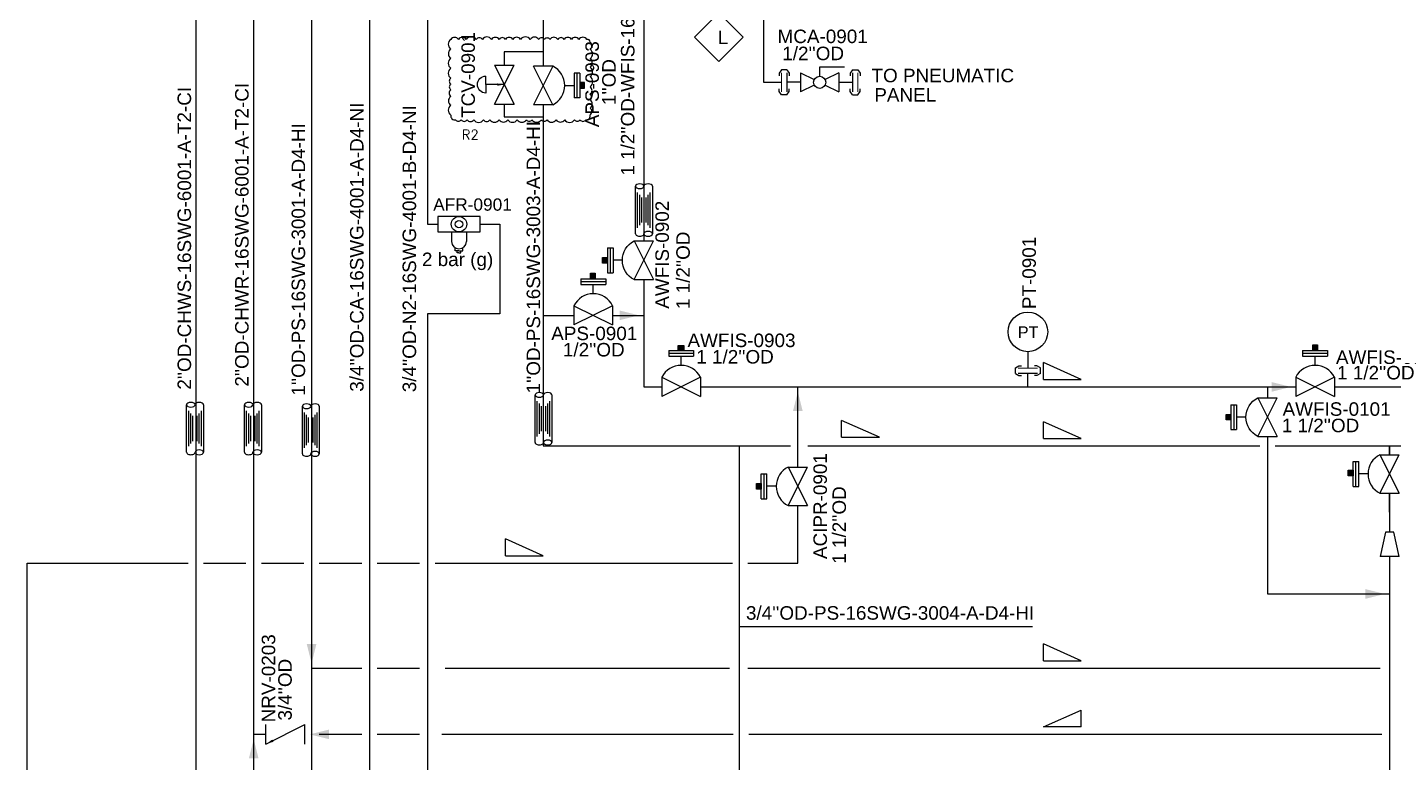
# Model space of a CAD drawing. Header units: millimetres. Extents: x -6754 to 5895, y -4820 to 1016.
# Drawn here: x -3769 to -3415, y -1278.4 to -1087.8 of the extents above; entities that cross this region are included whole.
import ezdxf
from ezdxf.enums import TextEntityAlignment as Align

# ---------------------------------------------------------------- set-up
doc = ezdxf.new("R2010")
doc.units = ezdxf.units.MM
doc.layers.get('0').update_dxf_attribs({"linetype": 'CONTINUOUS'})
for name, color, linetype in [('E---INDID-TEXT-25-35', 2, 'CONTINUOUS'), ('P---PEQID------', 7, 'CONTINUOUS'), ('P---PLINB-32002', 7, 'CONTINUOUS'), ('P---PLINB-32004', 7, 'CONTINUOUS'), ('P---PLINB-62002', 7, 'CONTINUOUS'), ('P---PLINB-62028', 7, 'CONTINUOUS'), ('P---PLINB-CA005', 7, 'CONTINUOUS'), ('P---PLINB-CA006', 7, 'CONTINUOUS'), ('P---PLINB-CHWR006', 7, 'CONTINUOUS'), ('P---PLINB-CHWR020', 7, 'CONTINUOUS'), ('P---PLINB-CHWS021', 7, 'CONTINUOUS'), ('P---PLINB-N2002', 7, 'CONTINUOUS'), ('P---PLINB-PS003', 7, 'CONTINUOUS'), ('P---PLINB-PS019', 7, 'CONTINUOUS'), ('P---PLINB-PS02', 7, 'CONTINUOUS'), ('P---PLINB-PS052', 7, 'CONTINUOUS'), ('P---PLINB-PS091', 7, 'CONTINUOUS'), ('P---PLINB-WFIS002', 7, 'CONTINUOUS'), ('P---PLINB-WFIS004', 7, 'CONTINUOUS'), ('P---PLINB-WFIS025', 7, 'CONTINUOUS'), ('P---PLIND-TEXT-25-35', 2, 'CONTINUOUS'), ('P---PREDD-TEXT-18-25', 3, 'CONTINUOUS'), ('P---PVL3D-TEXT-25-35', 2, 'CONTINUOUS'), ('P---PVLSD-TEXT-18-25', 3, 'CONTINUOUS'), ('P---PVLSD-TEXT-25-35', 2, 'CONTINUOUS'), ('P---TANKB-V01', 7, 'CONTINUOUS'), ('P---TANKB-V05', 7, 'CONTINUOUS'), ('P---TANKB-V09', 7, 'CONTINUOUS'), ('VALVE', 6, 'CONTINUOUS')]:
    doc.layers.add(name, color=color, linetype=linetype)
doc.styles.add('ROMANT', font='romant.shx')
doc.styles.get("Standard").update_dxf_attribs({"font": 'arial.ttf'})
doc.dimstyles.get("Standard").update_dxf_attribs({"dimtxt": 2.5, "dimasz": 2.5, "dimexe": 1.25, "dimexo": 0.625, "dimtad": 1, "dimdec": 4, "dimdsep": 46, "dimlunit": 6, "dimtxsty": 'STANDARD', "dimcen": 2.5, "dimadec": 0, "dimazin": 0, "dimtfac": 1, "dimtdec": 4, "dimtmove": 0, "dimatfit": 3, "dimfxl": 1, "dimtolj": 1, "dimtzin": 0, "dimarcsym": 0})

# ---------------------------------------------------------------- blocks, each defined once
blk = doc.blocks.new('KLIHTUKUJHJ')
at = {"color": 6}
for p, q in [((13254.67, 592.87), (13254.67, 588.87)), ((13265.58, 592.87), (13254.67, 592.87)), ((13265.58, 588.87), (13265.58, 592.87)), ((13254.67, 588.87), (13265.58, 588.87)), ((13258.22, 588.87), (13258.22, 586.36)), ((13262.03, 588.87), (13262.03, 586.36)), ((13259.16, 583.95), (13259.16, 584.71)), ((13261.08, 583.95), (13261.08, 584.71)), ((13260.12, 583.95), (13259.16, 583.95)), ((13259.64, 583.42), (13259.64, 583.95)), ((13260.12, 583.42), (13259.64, 583.42)), ((13260.12, 583.95), (13261.08, 583.95)), ((13260.12, 583.42), (13260.6, 583.42)), ((13260.6, 583.42), (13260.6, 583.95))]:
    blk.add_line(p, q, dxfattribs=at)
for radius in [2, 0.957]:
    blk.add_circle((13260.12, 590.87), radius, dxfattribs=at)
blk.add_arc((13260.12, 586.36), 1.91, 180, 0, dxfattribs=at)
blk = doc.blocks.new('phi_15863494286')
at = {"color": 0, "linetype": 'ByBlock'}
blk.add_blockref('KLIHTUKUJHJ', (-13254.67, -590.87), dxfattribs=at)
for tag, p in [('CODE', (0.89, 7.27)), ('PRESSURE', (0.89, 3.31))]:
    blk.add_attdef(tag, p, '', height=3.2)
at = {"flags": 1}
for p, rotation in [((0, 0), 180), ((5.45, -7.45), 270)]:
    blk.add_attdef('PHI_CONNECTIONPOINT', p, '', height=0.1, rotation=rotation, dxfattribs=at)
blk.add_attdef('PHI_CONNECTIONPOINT', (10.9, 0), '', height=0.1, dxfattribs=at)
blk = doc.blocks.new('MBV')
at = {"color": 6}
for p, q in [((3292.67, 992.06), (3292.67, 994.45)), ((3292.67, 994.45), (3299.13, 994.45))]:
    blk.add_line(p, q, dxfattribs=at)
blk.add_circle((3292.67, 990.47), 1.58, dxfattribs=at)
at = {"layer": 'VALVE'}
for p, q in [((3287.67, 992.97), (3287.67, 987.97)), ((3287.67, 992.97), (3291.25, 991.18)), ((3297.67, 992.97), (3294.09, 991.18)), ((3297.67, 992.97), (3297.67, 987.97)), ((3291.25, 989.76), (3287.67, 987.97)), ((3294.09, 989.76), (3297.67, 987.97))]:
    blk.add_line(p, q, dxfattribs=at)
blk = doc.blocks.new('phi_15863301206')
at = {"color": 0, "linetype": 'ByBlock'}
blk.add_blockref('MBV', (-3292.67, -990.47), dxfattribs=at)
at = {"flags": 1}
blk.add_attdef('PHI_CONNECTIONPOINT', (-5, 0), '', height=0.1, rotation=180, dxfattribs=at)
for tag, p in [('PHI_INSERTPOINT', (0, 0)), ('PHI_CONNECTIONPOINT', (5, 0))]:
    blk.add_attdef(tag, p, '', height=0.1, dxfattribs=at)
for tag, p in [('PRJ_TAG_B', (-9.97, -5.83)), ('DNCALC', (-5.85, -9.37))]:
    blk.add_attdef(tag, p, '', height=2.5)
blk = doc.blocks.new('rgyjryjyfrjfhjgfgj')
at = {"color": 0, "linetype": 'ByBlock'}
for p, q in [((716.48, 396.87), (717.39, 397.41)), ((717.39, 397.41), (718.05, 397.41)), ((722.07, 397.41), (721.4, 397.41)), ((722.97, 396.87), (722.07, 397.41)), ((722.97, 395.42), (722.97, 396.87)), ((716.48, 395.42), (717.39, 394.88)), ((717.39, 394.88), (718.05, 394.88)), ((722.07, 394.88), (721.4, 394.88)), ((722.97, 395.42), (722.07, 394.88))]:
    blk.add_line(p, q, dxfattribs=at)
at = {"color": 6, "linetype": 'ByBlock'}
blk.add_line((719.73, 391.95), (719.73, 395.48), dxfattribs=at)
at = {"color": 1, "linetype": 'ByBlock', "lineweight": 15}
blk.add_lwpolyline([(717.23, 396.8), (722.23, 396.8)], dxfattribs=at)
at = {"color": 6, "linetype": 'ByBlock'}
blk.add_lwpolyline([(717.23, 395.48), (722.23, 395.48)], dxfattribs=at)
blk = doc.blocks.new('phi_15825218758')
at = {"color": 0, "linetype": 'ByBlock'}
blk.add_line((-3.24, 3.47), (-3.24, 4.92), dxfattribs=at)
blk.add_blockref('rgyjryjyfrjfhjgfgj', (-719.73, -391.95), dxfattribs=at)
at = {"flags": 1}
for p, rotation in [((0, 4.85), 90), ((0, 0), 270)]:
    blk.add_attdef('PHI_CONNECTIONPOINT', p, '', height=0.1, rotation=rotation, dxfattribs=at)
blk = doc.blocks.new('A$C66D9105F')
at = {"color": 5}
for p, q in [((0, 0), (0, 4.35)), ((9.77, 0), (0, 4.35)), ((0, 0), (9.77, 0))]:
    blk.add_line(p, q, dxfattribs=at)
blk = doc.blocks.new('ADV')
at = {"color": 6}
blk.add_arc((1709.4, 811.99), 5.59, 26.5651, 153.4349, dxfattribs=at)
at = {"layer": 'VALVE'}
for p, q in [((1706.18, 821.46), (1712.63, 821.46)), ((1706.18, 821.46), (1706.18, 819.98)), ((1712.63, 821.46), (1712.63, 819.98)), ((1706.18, 820.72), (1712.63, 820.72)), ((1706.18, 819.98), (1712.63, 819.98)), ((1709.4, 817.58), (1709.4, 819.98)), ((1704.4, 814.49), (1704.4, 809.49)), ((1714.4, 814.49), (1704.4, 809.49)), ((1704.4, 814.49), (1714.4, 809.49)), ((1714.4, 814.49), (1714.4, 809.49))]:
    blk.add_line(p, q, dxfattribs=at)
blk = doc.blocks.new('phi_15863337301')
at = {"color": 0, "linetype": 'ByBlock'}
blk.add_blockref('ADV', (-1709.4, -811.99), dxfattribs=at)
at = {"flags": 1}
blk.add_attdef('PHI_CONNECTIONPOINT', (-5, 0), '', height=0.1, rotation=180, dxfattribs=at)
for tag, p in [('PHI_INSERTPOINT', (0, 0)), ('PHI_CONNECTIONPOINT', (5, 0))]:
    blk.add_attdef(tag, p, '', height=0.1, dxfattribs=at)
for tag, p in [('PRJ_TAG_B', (-8.12, -5.93)), ('DNCALC', (-3.96, -9.44))]:
    blk.add_attdef(tag, p, '', height=2.5)
blk = doc.blocks.new('phi_15863337230')
at = {"color": 0, "linetype": 'ByBlock'}
blk.add_blockref('ADV', (-1709.4, -811.99), dxfattribs=at)
at = {"flags": 1}
blk.add_attdef('PHI_CONNECTIONPOINT', (-5, 0), '', height=0.1, rotation=180, dxfattribs=at)
for tag, p in [('PHI_INSERTPOINT', (0, 0)), ('PHI_CONNECTIONPOINT', (5, 0))]:
    blk.add_attdef(tag, p, '', height=0.1, dxfattribs=at)
for tag, p in [('PRJ_TAG_B', (-8.12, -5.93)), ('DNCALC', (-3.96, -9.44))]:
    blk.add_attdef(tag, p, '', height=2.5)
blk = doc.blocks.new('phi_158253606254')
at = {"color": 0, "linetype": 'ByBlock'}
blk.add_line((0, 4.27), (0, 0), dxfattribs=at)
blk.add_circle((0, 9.41), 5.14, dxfattribs=at)
blk.add_text('PT', height=3, rotation=359.9879, dxfattribs=at).set_placement((-2.61, 7.83))
blk.add_attdef('PLANT_BMK', (1.5, 15.32), '', height=3.2, rotation=90)
at = {"flags": 1}
for tag in ['PHI_CONNECTIONPOINT', 'PHI_INSERTPOINT']:
    blk.add_attdef(tag, (0, 0), '', height=0.1, rotation=269.9879, dxfattribs=at)
blk = doc.blocks.new('phi_16777523530')
at = {"color": 0, "linetype": 'ByBlock'}
blk.add_blockref('ADV', (-1709.4, -811.99), dxfattribs=at)
at = {"flags": 1}
blk.add_attdef('PHI_CONNECTIONPOINT', (-5, 0), '', height=0.1, rotation=180, dxfattribs=at)
for tag, p in [('PHI_INSERTPOINT', (0, 0)), ('PHI_CONNECTIONPOINT', (5, 0))]:
    blk.add_attdef(tag, p, '', height=0.1, dxfattribs=at)
at = {"color": 7}
for tag, p in [('PRJ_TAG_B', (-12.54, -6.47)), ('DNCALC', (-8.39, -11.88))]:
    blk.add_attdef(tag, p, '', height=3.5, dxfattribs=at)
blk = doc.blocks.new('phi_16777585356')
at = {"color": 0, "linetype": 'ByBlock'}
blk.add_blockref('ADV', (-1709.4, -811.99), dxfattribs=at)
at = {"flags": 1}
blk.add_attdef('PHI_CONNECTIONPOINT', (-5, 0), '', height=0.1, rotation=180, dxfattribs=at)
for tag, p in [('PHI_INSERTPOINT', (0, 0)), ('PHI_CONNECTIONPOINT', (5, 0))]:
    blk.add_attdef(tag, p, '', height=0.1, dxfattribs=at)
at = {"color": 7}
for tag, p in [('PRJ_TAG_B', (-12.54, -6.47)), ('DNCALC', (-8.39, -11.88))]:
    blk.add_attdef(tag, p, '', height=3.5, dxfattribs=at)
blk = doc.blocks.new('phi_16777588337')
at = {"color": 0, "linetype": 'ByBlock'}
blk.add_blockref('ADV', (-1709.4, -811.99), dxfattribs=at)
at = {"flags": 1}
blk.add_attdef('PHI_CONNECTIONPOINT', (-5, 0), '', height=0.1, rotation=180, dxfattribs=at)
for tag, p in [('PHI_INSERTPOINT', (0, 0)), ('PHI_CONNECTIONPOINT', (5, 0))]:
    blk.add_attdef(tag, p, '', height=0.1, dxfattribs=at)
at = {"color": 7}
for tag, p in [('PRJ_TAG_B', (-12.54, -6.47)), ('DNCALC', (-8.39, -11.88))]:
    blk.add_attdef(tag, p, '', height=3.5, dxfattribs=at)
blk = doc.blocks.new('phi_16777588438')
at = {"color": 0, "linetype": 'ByBlock'}
blk.add_blockref('ADV', (-1709.4, -811.99), dxfattribs=at)
at = {"flags": 1}
blk.add_attdef('PHI_CONNECTIONPOINT', (-5, 0), '', height=0.1, rotation=180, dxfattribs=at)
for tag, p in [('PHI_INSERTPOINT', (0, 0)), ('PHI_CONNECTIONPOINT', (5, 0))]:
    blk.add_attdef(tag, p, '', height=0.1, dxfattribs=at)
at = {"color": 7}
for tag, p in [('PRJ_TAG_B', (-12.54, -6.47)), ('DNCALC', (-8.39, -11.88))]:
    blk.add_attdef(tag, p, '', height=3.5, dxfattribs=at)
blk = doc.blocks.new('gbng')
at = {"color": 0, "linetype": 'Continuous'}
for p, q in [((102.1, 150.2), (146.6, 150.2)), ((146.6, 134.5), (102.1, 134.5))]:
    blk.add_line(p, q, dxfattribs=at)
at = {"color": 1, "linetype": 'Continuous'}
for p, q in [((107.8, 148.3), (140.9, 148.3)), ((110.2, 146.3), (138.5, 146.3)), ((112.6, 144.4), (136.1, 144.4)), ((107.8, 136.4), (140.9, 136.4)), ((110.2, 138.4), (138.5, 138.4)), ((112.6, 140.3), (136.1, 140.3))]:
    blk.add_line(p, q, dxfattribs=at)
at = {"color": 0, "linetype": 'Continuous'}
for centre, start_param, end_param in [((102.1, 146.3), 0, 3.141593), ((146.6, 138.4), 3.141593, 6.283185)]:
    blk.add_ellipse(centre, major_axis=(0, 3.93), ratio=0.568604, start_param=start_param, end_param=end_param, dxfattribs=at)
at = {"color": 0, "linetype": 'Continuous', "extrusion": (0, 0, -1)}
for centre, major_axis in [((102.1, 138.4), (0, -3.93)), ((146.6, 146.3), (0, 3.93))]:
    blk.add_ellipse(centre, major_axis=major_axis, ratio=0.568604, dxfattribs=at)
blk = doc.blocks.new('phi_16781898880')
at = {"color": 0, "linetype": 'ByBlock', "xscale": 0.395994, "yscale": 0.395994, "zscale": 0.395994}
blk.add_blockref('gbng', (-40.44, -56.37), dxfattribs=at)
at = {"flags": 1}
for p, rotation in [((0, 0), 180), ((17.62, 0), 90)]:
    blk.add_attdef('PHI_INSERTPOINT', p, '', height=0.1, rotation=rotation, dxfattribs=at)
blk = doc.blocks.new('ddbh')
at = {"color": 0, "linetype": 'Continuous'}
for p, q in [((102.1, 115.7), (146.6, 115.7)), ((146.6, 100), (102.1, 100))]:
    blk.add_line(p, q, dxfattribs=at)
at = {"color": 5, "linetype": 'Continuous'}
for p, q in [((107.8, 113.8), (140.9, 113.8)), ((110.2, 111.8), (138.5, 111.8)), ((110.2, 103.9), (138.5, 103.9)), ((112.6, 109.9), (136.1, 109.9)), ((112.6, 105.8), (136.1, 105.8)), ((107.8, 101.9), (140.9, 101.9))]:
    blk.add_line(p, q, dxfattribs=at)
at = {"color": 0, "linetype": 'Continuous'}
for centre, start_param, end_param in [((102.1, 111.8), 0, 3.141593), ((146.6, 103.9), 3.141593, 6.283185)]:
    blk.add_ellipse(centre, major_axis=(0, 3.93), ratio=0.568604, start_param=start_param, end_param=end_param, dxfattribs=at)
at = {"color": 0, "linetype": 'Continuous', "extrusion": (0, 0, -1)}
for centre, major_axis in [((146.6, 111.8), (0, 3.93)), ((102.1, 103.9), (0, -3.93))]:
    blk.add_ellipse(centre, major_axis=major_axis, ratio=0.568604, dxfattribs=at)
blk = doc.blocks.new('phi_16781899102')
at = {"color": 0, "linetype": 'ByBlock', "xscale": 0.395994, "yscale": 0.395994, "zscale": 0.395994}
blk.add_blockref('ddbh', (-40.44, -42.71), dxfattribs=at)
at = {"flags": 1}
for p, rotation in [((0, 0), 180), ((17.62, 0), 90)]:
    blk.add_attdef('PHI_INSERTPOINT', p, '', height=0.1, rotation=rotation, dxfattribs=at)
blk = doc.blocks.new('A$C25422821')
at = {"color": 6}
blk.add_line((15.86, 9.01), (15.86, 3.61), dxfattribs=at)
at = {"layer": 'VALVE', "color": 6}
for p, q in [((0, 12.63), (0, 0)), ((0, 12.63), (15.86, 9.01)), ((15.86, 3.61), (0, 0))]:
    blk.add_line(p, q, dxfattribs=at)
blk = doc.blocks.new('phi_15825407484')
at = {"color": 0, "linetype": 'ByBlock', "xscale": 0.3945994, "yscale": 0.3945994, "zscale": 0.3945994}
blk.add_blockref('A$C25422821', (-6.26, -2.49), dxfattribs=at)
at = {"flags": 1}
for tag in ['PHI_CONNECTIONPOINT', 'PHI_INSERTPOINT']:
    blk.add_attdef(tag, (-6.26, 0), '', height=0.1, rotation=180, dxfattribs=at)
blk.add_attdef('PHI_CONNECTIONPOINT', (0, 0), '', height=0.1, dxfattribs=at)
blk.add_attdef('SPECRED', (-9.78, -6.17), '', height=2.5)
blk = doc.blocks.new('A$C62b4f8cb')
for p, q in [((6.32, 12.61), (0, 6.31)), ((6.32, 12.61), (12.65, 6.31)), ((6.32, 0), (0, 6.31)), ((6.32, 0), (12.65, 6.31))]:
    blk.add_line(p, q)
blk = doc.blocks.new('1')
at = {"layer": 'VALVE'}
for p, q in [((3959.69, 2198.34), (3959.69, 2185.72)), ((3984.95, 2198.34), (3959.69, 2185.72)), ((3959.69, 2198.34), (3984.95, 2185.72)), ((3984.95, 2198.34), (3984.95, 2185.72))]:
    blk.add_line(p, q, dxfattribs=at)
blk = doc.blocks.new('A$C6E826E96')
at = {"color": 6}
blk.add_arc((12.63, 18.17), 5.52, 0, 180, dxfattribs=at)
at = {"layer": 'VALVE', "color": 6}
for p, q in [((12.63, 18.17), (7.1, 18.17)), ((12.63, 6.31), (12.63, 18.17)), ((12.63, 18.17), (18.15, 18.17))]:
    blk.add_line(p, q, dxfattribs=at)
at = {"color": 6}
blk.add_blockref('1', (-3959.69, -2185.72), dxfattribs=at)
blk = doc.blocks.new('A$C78A36761')
blk.add_solid([(11.88, 10.81), (13.38, 10.81), (12.63, 6.31)])
blk.add_blockref('A$C6E826E96', (0, 0))
blk = doc.blocks.new('A$C73A0612B')
at = {"layer": 'VALVE'}
for p, q in [((0, 12.63), (0, 0)), ((25.25, 12.63), (25.25, 0))]:
    blk.add_line(p, q, dxfattribs=at)
at = {"color": 6}
blk.add_leader([(25.25, 12.63), (0, 0)], dimstyle='STANDARD', override={"dimasz": 5}, dxfattribs=at)
blk = doc.blocks.new('phi_15826258899')
at = {"color": 0, "linetype": 'ByBlock', "xscale": 0.4, "yscale": 0.4, "zscale": 0.4}
blk.add_blockref('A$C73A0612B', (-5.05, -2.53), dxfattribs=at)
at = {"flags": 1}
blk.add_attdef('PHI_CONNECTIONPOINT', (-5.05, 0), '', height=0.1, rotation=180, dxfattribs=at)
for tag, p in [('PHI_INSERTPOINT', (0, 0)), ('PHI_CONNECTIONPOINT', (5.05, 0))]:
    blk.add_attdef(tag, p, '', height=0.1, dxfattribs=at)
for tag, p in [('TAG_PRJ', (-5.8, -5.6)), ('CODE', (-3.82, -8.78)), ('DNCALC', (-3.82, -12.17))]:
    blk.add_attdef(tag, p, '', height=2.5)

msp = doc.modelspace()

# ---------------------------------------------------------------- hatches: boundary and pattern name
h = msp.add_hatch(color=1)
h.dxf.hatch_style = 1
h.paths.add_polyline_path([(-3625.86, -1103.57), (-3625.86, -1102.12), (-3624.62, -1102.12), (-3624.62, -1103.57)])
h = msp.add_hatch(color=1)
h.dxf.hatch_style = 1
h.paths.add_polyline_path([(-3618.69, -1148.89), (-3618.69, -1147.44), (-3619.93, -1147.44), (-3619.93, -1148.89)])
h = msp.add_hatch(color=1)
h.dxf.hatch_style = 1
h.paths.add_polyline_path([(-3623.09, -1152.97), (-3621.85, -1152.97), (-3621.85, -1151.52), (-3623.09, -1151.52)])
h = msp.add_hatch(color=1)
h.dxf.hatch_style = 1
h.paths.add_polyline_path([(-3600.32, -1170.27), (-3600.32, -1171.51), (-3598.88, -1171.51), (-3598.88, -1170.27)])
h = msp.add_hatch(color=1)
h.dxf.hatch_style = 1
h.paths.add_polyline_path([(-3435.98, -1171.51), (-3434.74, -1171.51), (-3434.74, -1170.07), (-3435.98, -1170.07)])
h = msp.add_hatch(color=1)
h.dxf.hatch_style = 1
h.paths.add_polyline_path([(-3458.4, -1189.54), (-3457.16, -1189.54), (-3457.16, -1188.09), (-3458.4, -1188.09)])
h = msp.add_hatch(color=1)
h.dxf.hatch_style = 1
h.paths.add_polyline_path([(-3426.75, -1204.05), (-3425.51, -1204.05), (-3425.51, -1202.6), (-3426.75, -1202.6)])
h = msp.add_hatch(color=1)
h.dxf.hatch_style = 1
h.paths.add_polyline_path([(-3580.06, -1207.47), (-3578.82, -1207.47), (-3578.82, -1206.02), (-3580.06, -1206.02)])

# ---------------------------------------------------------------- linework, layer by layer
at = {"color": 1}
msp.add_lwpolyline([(-3659.27, -1090.89, 0.520567), (-3659.27, -1093.41, 0.520567), (-3659.27, -1095.81, 0.520567), (-3659.27, -1098.38, 0.520567), (-3659.27, -1100.97, 0.520567), (-3659.27, -1102.48, 0.520567), (-3659.27, -1103.96, 0.520567), (-3659.27, -1105.68, 0.520567), (-3659.27, -1107.99, 0.520567), (-3659.27, -1110.53, 0.520567), (-3658, -1111.76, 0.520567), (-3656.57, -1111.76, 0.520567), (-3655.02, -1111.76, 0.520567), (-3653.31, -1111.76, 0.520567), (-3650.78, -1111.76, 0.520567), (-3649.15, -1111.76, 0.520567), (-3646.73, -1111.76, 0.520567), (-3644.51, -1111.76, 0.520567), (-3642.05, -1111.76, 0.520567), (-3639.68, -1111.76, 0.520567), (-3638.24, -1111.76, 0.520567), (-3635.8, -1111.76, 0.520567), (-3634.33, -1111.76, 0.520567), (-3631.97, -1111.76, 0.520567), (-3629.76, -1111.76, 0.520567), (-3627.21, -1111.76, 0.520567), (-3625.77, -1111.76, 0.520567), (-3624.26, -1111.76, 0.520567), (-3623.17, -1110.43, 0.520567), (-3623.17, -1108.71, 0.520567), (-3623.17, -1106.6, 0.520567), (-3623.17, -1105.15, 0.520567), (-3623.17, -1103.18, 0.520567), (-3623.17, -1100.56, 0.520567), (-3623.17, -1098.08, 0.520567), (-3623.17, -1095.89, 0.520567), (-3623.17, -1093.49, 0.520567), (-3623.17, -1091.63, 0.520567), (-3624, -1090.89, 0.520567), (-3626.09, -1090.89, 0.520567), (-3628, -1090.89, 0.520567), (-3629.86, -1090.89, 0.520567), (-3631.55, -1090.89, 0.520567), (-3633.59, -1090.89, 0.520567), (-3635.02, -1090.89, 0.520567), (-3636.48, -1090.89, 0.520567), (-3638.7, -1090.89, 0.520567), (-3641.18, -1090.89, 0.520567), (-3643.2, -1090.89, 0.520567), (-3645.06, -1090.89, 0.520567), (-3646.74, -1090.89, 0.520567), (-3648.71, -1090.89, 0.520567), (-3651.09, -1090.89, 0.520567), (-3652.68, -1090.89, 0.520567), (-3655.26, -1090.89, 0.520567), (-3657.29, -1090.89, 0.520567)], format="xyb", close=True, dxfattribs=at)
for points in [[(-3624.62, -1102.12), (-3625.86, -1102.12), (-3625.86, -1103.57), (-3624.62, -1103.57)], [(-3619.93, -1147.44), (-3618.69, -1147.44), (-3618.69, -1148.89), (-3619.93, -1148.89)], [(-3623.09, -1151.52), (-3621.85, -1151.52), (-3621.85, -1152.97), (-3623.09, -1152.97)], [(-3598.88, -1170.27), (-3598.88, -1171.51), (-3600.32, -1171.51), (-3600.32, -1170.27)], [(-3435.98, -1170.07), (-3434.74, -1170.07), (-3434.74, -1171.51), (-3435.98, -1171.51)], [(-3458.4, -1188.09), (-3457.16, -1188.09), (-3457.16, -1189.54), (-3458.4, -1189.54)], [(-3426.75, -1202.6), (-3425.51, -1202.6), (-3425.51, -1204.05), (-3426.75, -1204.05)], [(-3580.06, -1206.02), (-3578.82, -1206.02), (-3578.82, -1207.47), (-3580.06, -1207.47)]]:
    msp.add_lwpolyline(points, close=True, dxfattribs=at)
at = {"layer": 'P---PLINB-32002', "color": 32, "linetype": 'Continuous', "ltscale": 0.1}
for p, q in [((-3635.33, -1094.1), (-3645.4, -1094.1)), ((-3645.4, -1094.1), (-3645.4, -1097.56)), ((-3645.4, -1107.66), (-3645.4, -1111.01)), ((-3645.4, -1111.01), (-3635.33, -1111.01))]:
    msp.add_line(p, q, dxfattribs=at)
for points in [[(-3635.33, -1079.26), (-3635.33, -1097.84)], [(-3635.33, -1107.84), (-3635.33, -1162.43)], [(-3635.33, -1162.43), (-3635.33, -1196.29)], [(-3635.33, -1196.29), (-3594.33, -1196.29)], [(-3594.33, -1196.29), (-3571.24, -1196.29)], [(-3566.77, -1196.29), (-3449.7, -1196.29)], [(-3445.7, -1196.29), (-3416.05, -1196.29)], [(-3416.05, -1196.29), (-3014.53, -1196.29)]]:
    msp.add_lwpolyline(points, dxfattribs=at)
at = {"layer": 'P---PLINB-32004', "color": 32, "linetype": 'Continuous', "ltscale": 0.1}
for points in [[(-3416.05, -1198.55), (-3416.05, -1196.29)], [(-3416.05, -1213.47), (-3416.05, -1208.55)]]:
    msp.add_lwpolyline(points, dxfattribs=at)
at = {"layer": 'P---PLINB-62002', "color": 62, "linetype": 'Continuous', "ltscale": 0.1}
msp.add_lwpolyline([(-3569.36, -1201.75), (-3569.36, -1180.98)], dxfattribs=at)
at = {"layer": 'P---PLINB-62002', "color": 62, "linetype": 'ByBlock'}
msp.add_solid([(-3569.36, -1182.23), (-3568.11, -1187.23), (-3570.61, -1187.23)], dxfattribs=at)
at = {"layer": 'P---PLINB-62028', "color": 62, "linetype": 'Continuous', "ltscale": 0.1}
for points in [[(-3569.36, -1226.67), (-3569.36, -1211.75)], [(-3768.97, -1742.25), (-3768.97, -1226.67)], [(-3768.97, -1226.67), (-3727.33, -1226.67)], [(-3723.33, -1226.67), (-3712.33, -1226.67)], [(-3708.33, -1226.67), (-3697.33, -1226.67)], [(-3693.33, -1226.67), (-3682.33, -1226.67)], [(-3678.33, -1226.67), (-3667.33, -1226.67)], [(-3663.33, -1226.67), (-3586.25, -1226.67)], [(-3582.29, -1226.67), (-3569.36, -1226.67)]]:
    msp.add_lwpolyline(points, dxfattribs=at)
at = {"layer": 'P---PLINB-CA005', "color": 152, "linetype": 'Continuous', "ltscale": 0.1}
for points in [[(-3578.21, -1078.96), (-3578.21, -1102.03)], [(-3578.21, -1102.03), (-3573.56, -1102.03)]]:
    msp.add_lwpolyline(points, dxfattribs=at)
at = {"layer": 'P---PLINB-CA006', "color": 152, "linetype": 'Continuous', "ltscale": 0.1}
msp.add_lwpolyline([(-3680.33, -1079.26), (-3680.33, -1336.39)], dxfattribs=at)
at = {"layer": 'P---PLINB-CHWR006', "color": 5, "linetype": 'Continuous', "ltscale": 0.1}
for points in [[(-3707.14, -1271.04), (-3710.33, -1271.04)], [(-3710.33, -1320.69), (-3710.33, -1271.04)], [(-3697.04, -1271.04), (-3697.04, -1271.04)], [(-3682.33, -1271.04), (-3693.33, -1271.04)], [(-3667.33, -1271.04), (-3678.33, -1271.04)], [(-3586.11, -1271.05), (-3661.56, -1271.05)], [(-3418.05, -1271.06), (-3582.04, -1271.05)]]:
    msp.add_lwpolyline(points, dxfattribs=at)
at = {"layer": 'P---PLINB-CHWR006', "color": 5, "linetype": 'ByBlock'}
for points in [[(-3695.79, -1271.04), (-3690.79, -1269.79), (-3690.79, -1272.29)], [(-3710.33, -1272.29), (-3709.08, -1277.29), (-3711.58, -1277.29)]]:
    msp.add_solid(points, dxfattribs=at)
at = {"layer": 'P---PLINB-CHWR020', "color": 5, "linetype": 'Continuous', "ltscale": 0.1}
msp.add_lwpolyline([(-3710.33, -1271.04), (-3710.33, -1079.26)], dxfattribs=at)
at = {"layer": 'P---PLINB-CHWS021', "color": 5, "linetype": 'Continuous', "ltscale": 0.1}
msp.add_lwpolyline([(-3725.33, -1079.26), (-3725.33, -1285.76)], dxfattribs=at)
at = {"layer": 'P---PLINB-N2002', "color": 150, "linetype": 'Continuous', "ltscale": 0.1}
for points in [[(-3665.33, -1079.26), (-3665.33, -1138.79)], [(-3665.33, -1138.79), (-3662.59, -1138.79)], [(-3651.69, -1138.79), (-3646.57, -1138.79)], [(-3646.57, -1138.79), (-3646.57, -1162.05)], [(-3646.57, -1162.05), (-3665.33, -1162.05)], [(-3665.33, -1162.05), (-3665.33, -1318.34)]]:
    msp.add_lwpolyline(points, dxfattribs=at)
at = {"layer": 'P---PLINB-PS003', "color": 32, "linetype": 'Continuous', "ltscale": 0.1}
for points in [[(-3695.33, -1079.26), (-3695.33, -1253.89)], [(-3695.33, -1253.89), (-3695.33, -1685.68)]]:
    msp.add_lwpolyline(points, dxfattribs=at)
at = {"layer": 'P---PLINB-PS003', "color": 32, "linetype": 'ByBlock'}
msp.add_solid([(-3695.33, -1252.64), (-3696.58, -1247.64), (-3694.08, -1247.64)], dxfattribs=at)
at = {"layer": 'P---PLINB-PS019', "color": 32, "linetype": 'Continuous', "ltscale": 0.1}
for points in [[(-3416.06, -1196.29), (-3416.06, -1198.55)], [(-3416.06, -1203.53), (-3416.06, -1203.57)], [(-3416.06, -1208.55), (-3416.06, -1218.66)], [(-3416.05, -1213.47), (-3416.05, -1218.66)], [(-3416.05, -1224.92), (-3416.06, -1234.65)], [(-3416.06, -1224.92), (-3416.06, -1494.01)]]:
    msp.add_lwpolyline(points, dxfattribs=at)
at = {"layer": 'P---PLINB-PS02', "color": 32, "linetype": 'Continuous', "ltscale": 0.1}
for points in [[(-3695.33, -1253.89), (-3682.33, -1253.89)], [(-3678.33, -1253.89), (-3667.33, -1253.89)], [(-3660.68, -1253.89), (-3587.05, -1253.89)], [(-3582.33, -1253.89), (-3418.46, -1253.89)]]:
    msp.add_lwpolyline(points, dxfattribs=at)
at = {"layer": 'P---PLINB-PS052', "color": 32, "linetype": 'Continuous', "ltscale": 0.1}
for points in [[(-3635.33, -1162.43), (-3627.35, -1162.43)], [(-3617.35, -1162.43), (-3609.23, -1162.43)]]:
    msp.add_lwpolyline(points, dxfattribs=at)
at = {"layer": 'P---PLINB-PS052', "color": 32, "linetype": 'ByBlock'}
msp.add_solid([(-3610.48, -1162.43), (-3615.48, -1163.68), (-3615.48, -1161.18)], dxfattribs=at)
at = {"layer": 'P---PLINB-PS091', "color": 32, "linetype": 'Continuous', "ltscale": 0.1}
msp.add_lwpolyline([(-3584.55, -1196.29), (-3584.55, -1320.98)], dxfattribs=at)
at = {"layer": 'P---PLINB-WFIS002', "color": 92, "linetype": 'Continuous', "ltscale": 0.1}
for points in [[(-3588.65, -1180.98), (-3579.14, -1180.98)], [(-3579.14, -1180.98), (-3528.05, -1180.98)], [(-3528.05, -1180.98), (-3509.76, -1180.98)], [(-3509.76, -1180.98), (-3447.7, -1180.98)], [(-3447.7, -1180.98), (-3440.36, -1180.98)], [(-3430.36, -1180.98), (-3012.53, -1180.98)]]:
    msp.add_lwpolyline(points, dxfattribs=at)
at = {"layer": 'P---PLINB-WFIS002', "color": 5, "linetype": 'ByBlock'}
msp.add_solid([(-3441.61, -1180.98), (-3446.61, -1182.23), (-3446.61, -1179.73)], dxfattribs=at)
at = {"layer": 'P---PLINB-WFIS004', "color": 92, "linetype": 'Continuous', "ltscale": 0.1}
for points in [[(-3447.7, -1180.98), (-3447.7, -1183.81)], [(-3447.7, -1193.81), (-3447.7, -1234.65)], [(-3447.7, -1234.65), (-3416.06, -1234.65)]]:
    msp.add_lwpolyline(points, dxfattribs=at)
at = {"layer": 'P---PLINB-WFIS004', "color": 5, "linetype": 'ByBlock'}
msp.add_solid([(-3417.31, -1234.65), (-3422.31, -1235.9), (-3422.31, -1233.4)], dxfattribs=at)
at = {"layer": 'P---PLINB-WFIS025', "color": 92, "linetype": 'Continuous', "ltscale": 0.1}
for points in [[(-3609.23, -1079.26), (-3609.23, -1127.45)], [(-3609.23, -1127.45), (-3609.23, -1143.16)], [(-3609.23, -1153.16), (-3609.23, -1162.43)], [(-3609.23, -1162.43), (-3609.23, -1180.98)], [(-3609.23, -1180.98), (-3604.6, -1180.98)], [(-3594.6, -1180.98), (-3588.65, -1180.98)]]:
    msp.add_lwpolyline(points, dxfattribs=at)
at = {"layer": 'P---TANKB-V05'}
msp.add_lwpolyline([(-3584.55, -1243.07), (-3584.55, -1243.07), (-3508.55, -1243.07)], dxfattribs=at)

# ---------------------------------------------------------------- block references
for name, p in [('A$C62b4f8cb', (-3596.13, -1096.65)), ('A$C66D9105F', (-3505.72, -1179.04)), ('A$C66D9105F', (-3558.01, -1194.04)), ('A$C66D9105F', (-3505.72, -1194.36)), ('A$C66D9105F', (-3645.12, -1224.73)), ('A$C66D9105F', (-3505.72, -1251.95))]:
    msp.add_blockref(name, p)
at = {"xscale": -0.4, "yscale": 0.4, "zscale": 0.4, "rotation": 90}
msp.add_blockref('A$C78A36761', (-3642.88, -1097.56), dxfattribs=at)
at = {"xscale": -1}
msp.add_blockref('A$C66D9105F', (-3495.96, -1269.12), dxfattribs=at)
at = {"layer": 'P---PEQID------', "xscale": 0.7, "yscale": 0.7, "zscale": 0.7, "rotation": 90}
for name, p in [('phi_16781898880', (-3609.22, -1141.3)), ('phi_16781899102', (-3725.52, -1197.93)), ('phi_16781899102', (-3710.52, -1197.93)), ('phi_16781898880', (-3695.52, -1198.32)), ('phi_16781898880', (-3635.23, -1195.39))]:
    msp.add_blockref(name, p, dxfattribs=at)
at = {"layer": 'P---PLINB-CA005', "xscale": -1, "rotation": 90}
msp.add_blockref('phi_15825218758', (-3568.7, -1102.03), dxfattribs=at)
at = {"layer": 'P---PLINB-CA005', "rotation": 270}
msp.add_blockref('phi_15825218758', (-3558.7, -1102.03), dxfattribs=at)
at = {"layer": 'P---PLINB-CHWR006'}
ref = msp.add_blockref('phi_15826258899', (-3702.09, -1271.04), dxfattribs=dict(at, rotation=180))
ref.add_attrib('CODE', 'NRV-0203', dxfattribs={"layer": 'P---PVLSD-TEXT-18-25', "color": 7, "height": 3.5, "rotation": 90}).set_placement((-3708.25, -1245.1), align=Align.TOP_RIGHT)
ref.add_attrib('DNCALC', "3/4''OD", dxfattribs={"layer": 'P---PVLSD-TEXT-18-25', "color": 7, "height": 3.5, "rotation": 90}).set_placement((-3703.97, -1251.46), align=Align.TOP_RIGHT)
at = {"layer": 'P---PLINB-N2002'}
ref = msp.add_blockref('phi_15863494286', (-3662.59, -1138.79), dxfattribs=at)
ref.add_attrib('CODE', 'AFR-0901', (-3663.82, -1135.31), dxfattribs={"layer": 'P---PVL3D-TEXT-25-35', "color": 7, "height": 3.2})
at = {"layer": 'P---PLINB-PS019'}
ref = msp.add_blockref('phi_15825407484', (-3416.05, -1218.66), dxfattribs=dict(at, xscale=-1, rotation=270))
ref.add_attrib('SPECRED', "1''OD/11/2''OD", dxfattribs={"layer": 'P---PREDD-TEXT-18-25', "color": 7, "height": 3.5}).set_placement((-3379.47, -1221.66), align=Align.TOP_RIGHT)
at = {"layer": 'P---PLINB-WFIS002'}
ref = msp.add_blockref('phi_158253606254', (-3509.76, -1176.12), dxfattribs=at)
ref.add_attrib('PLANT_BMK', 'PT-0901', (-3507.7, -1160.81), dxfattribs={"layer": 'E---INDID-TEXT-25-35', "color": 7, "height": 3.5, "rotation": 90})
msp.add_blockref('phi_15825218758', (-3509.76, -1180.98), dxfattribs=at)
at = {"layer": 'P---TANKB-V01', "extrusion": (-4.68864e-32, 1.22465e-16, -1)}
ref = msp.add_blockref('phi_16777588337', (3447.7, -1188.81), dxfattribs=dict(at, rotation=270))
ref.add_attrib('DNCALC', "1 1/2''OD", (-3443.99, -1192.72), dxfattribs={"layer": 'P---PVLSD-TEXT-25-35', "color": 7, "height": 3.5})
ref.add_attrib('PRJ_TAG_B', 'AWFIS-0101', (-3443.78, -1188.47), dxfattribs={"layer": 'P---PVLSD-TEXT-25-35', "color": 7, "height": 3.5})
at = {"layer": 'P---TANKB-V01'}
ref = msp.add_blockref('phi_16777588438', (-3416.05, -1203.55), dxfattribs=dict(at, rotation=90.00000000000001))
ref.add_attrib('DNCALC', "1''OD", (-3405.23, -1218.64), dxfattribs={"layer": 'P---PVLSD-TEXT-25-35', "color": 7, "height": 3.5, "rotation": 90})
ref.add_attrib('PRJ_TAG_B', 'APS-0101', (-3409.58, -1218.46), dxfattribs={"layer": 'P---PVLSD-TEXT-25-35', "color": 7, "height": 3.5, "rotation": 90})
at = {"layer": 'P---TANKB-V09'}
ref = msp.add_blockref('phi_15863301206', (-3563.7, -1102.03), dxfattribs=at)
ref.add_attrib('DNCALC', "1/2''OD", (-3573.39, -1096.29), dxfattribs={"layer": 'P---PVLSD-TEXT-18-25', "color": 7, "height": 3.5})
ref.add_attrib('PRJ_TAG_B', 'MCA-0901', (-3574.61, -1091.87), dxfattribs={"layer": 'P---PVLSD-TEXT-18-25', "color": 7, "height": 3.5})
at = {"layer": 'P---TANKB-V09', "extrusion": (-2.44929e-16, 1.22465e-16, -1)}
ref = msp.add_blockref('phi_16777523530', (3635.33, -1102.84), dxfattribs=dict(at, xscale=-1, rotation=90))
ref.add_attrib('DNCALC', "1''OD", (-3616.55, -1107.93), dxfattribs={"layer": 'P---PVLSD-TEXT-25-35', "color": 7, "height": 3.5, "rotation": 90})
ref.add_attrib('PRJ_TAG_B', 'APS-0903', (-3620.9, -1113.66), dxfattribs={"layer": 'P---PVLSD-TEXT-25-35', "color": 7, "height": 3.5, "rotation": 90})
at = {"layer": 'P---TANKB-V09', "extrusion": (2.44929e-16, 1.22465e-16, -1)}
ref = msp.add_blockref('phi_16777523530', (3609.23, -1148.16), dxfattribs=dict(at, rotation=270))
ref.add_attrib('DNCALC', "1 1/2''OD", (-3597.35, -1160.79), dxfattribs={"layer": 'P---PVLSD-TEXT-25-35', "color": 7, "height": 3.5, "rotation": 90})
ref.add_attrib('PRJ_TAG_B', 'AWFIS-0902', (-3602.76, -1160.71), dxfattribs={"layer": 'P---PVLSD-TEXT-25-35', "color": 7, "height": 3.5, "rotation": 90})
at = {"layer": 'P---TANKB-V09'}
ref = msp.add_blockref('phi_15863337230', (-3622.35, -1162.43), dxfattribs=at)
ref.add_attrib('DNCALC', "1/2''OD", (-3630.22, -1173.09), dxfattribs={"layer": 'P---PVLSD-TEXT-18-25', "color": 7, "height": 3.5})
ref.add_attrib('PRJ_TAG_B', 'APS-0901', (-3633.24, -1168.86), dxfattribs={"layer": 'P---PVLSD-TEXT-18-25', "color": 7, "height": 3.5})
ref = msp.add_blockref('phi_15863337301', (-3599.6, -1180.98), dxfattribs=at)
ref.add_attrib('DNCALC', "1 1/2''OD", (-3595.66, -1174.92), dxfattribs={"layer": 'P---PVLSD-TEXT-18-25', "color": 7, "height": 3.5})
ref.add_attrib('PRJ_TAG_B', 'AWFIS-0903', (-3597.94, -1170.66), dxfattribs={"layer": 'P---PVLSD-TEXT-18-25', "color": 7, "height": 3.5})
ref = msp.add_blockref('phi_16777585356', (-3435.36, -1180.98), dxfattribs=at)
ref.add_attrib('DNCALC', "1 1/2''OD", (-3429.66, -1179.04), dxfattribs={"layer": 'P---PVLSD-TEXT-25-35', "color": 7, "height": 3.5})
ref.add_attrib('PRJ_TAG_B', 'AWFIS-0904', (-3429.95, -1175.03), dxfattribs={"layer": 'P---PVLSD-TEXT-25-35', "color": 7, "height": 3.5})
ref = msp.add_blockref('phi_15863337301', (-3569.36, -1206.75), dxfattribs=dict(at, rotation=90.00000000000001))
ref.add_attrib('DNCALC', "1 1/2''OD", (-3556.89, -1226.81), dxfattribs={"layer": 'P---PVLSD-TEXT-18-25', "color": 7, "height": 3.5, "rotation": 90})
ref.add_attrib('PRJ_TAG_B', 'ACIPR-0901', (-3561.82, -1225.6), dxfattribs={"layer": 'P---PVLSD-TEXT-18-25', "color": 7, "height": 3.5, "rotation": 90})

# ---------------------------------------------------------------- texts
at = {"lineweight": 13}
for s, p in [('TO PNEUMATIC', (-3550.27, -1102.01)), ('PANEL', (-3549.55, -1107.04))]:
    msp.add_text(s, height=3.5, dxfattribs=at).set_placement(p)
at = {"insert": (-3590.13, -1088.63), "char_height": 3.5, "attachment_point": 1}
msp.add_mtext_dynamic_manual_height_columns('L', width=3.7845, gutter_width=12.5, heights=[-3.5], dxfattribs=at)
at = {"insert": (-3656.42, -1114.35), "char_height": 2.5, "attachment_point": 1, "style": 'ROMANT'}
msp.add_mtext_dynamic_manual_height_columns('R2', width=2.6741, gutter_width=12.5, heights=[-2.5], dxfattribs=at)
at = {"lineweight": 13, "insert": (-3678.15, -1146.17), "char_height": 3.5, "width": 41.2981, "attachment_point": 1}
msp.add_mtext('\\pxqc;2 bar (g)', dxfattribs=at)
at = {"layer": 'P---PLIND-TEXT-25-35', "color": 7}
for s, p in [("1 1/2''OD-WFIS-16SWG-1001--D4-HI", (-3611.68, -1126.21)), ("2''OD-CHWS-16SWG-6001-A-T2-CI", (-3726.55, -1181.69)), ("2''OD-CHWR-16SWG-6001-A-T2-CI", (-3711.64, -1180.91)), ("3/4''OD-CA-16SWG-4001-A-D4-NI", (-3681.87, -1182.23)), ("3/4''OD-N2-16SWG-4001-B-D4-NI", (-3668.25, -1182.36)), ("1''OD-PS-16SWG-3001-A-D4-HI", (-3697, -1183.24)), ("1''OD-PS-16SWG-3003-A-D4-HI", (-3636.12, -1182.67))]:
    msp.add_text(s, height=3.5, rotation=90, dxfattribs=at).set_placement(p)
at = {"layer": 'P---PLIND-TEXT-25-35', "color": 7, "insert": (-3652.97, -1111.25), "char_height": 3.5, "width": 18.1768, "attachment_point": 7, "rotation": 90}
msp.add_mtext('TCV-0901', dxfattribs=at)
at = {"layer": 'P---TANKB-V05'}
msp.add_text("3/4''OD-PS-16SWG-3004-A-D4-HI", height=3.5, dxfattribs=at).set_placement((-3582.8, -1241.32))

doc.saveas('drawing.dxf')
